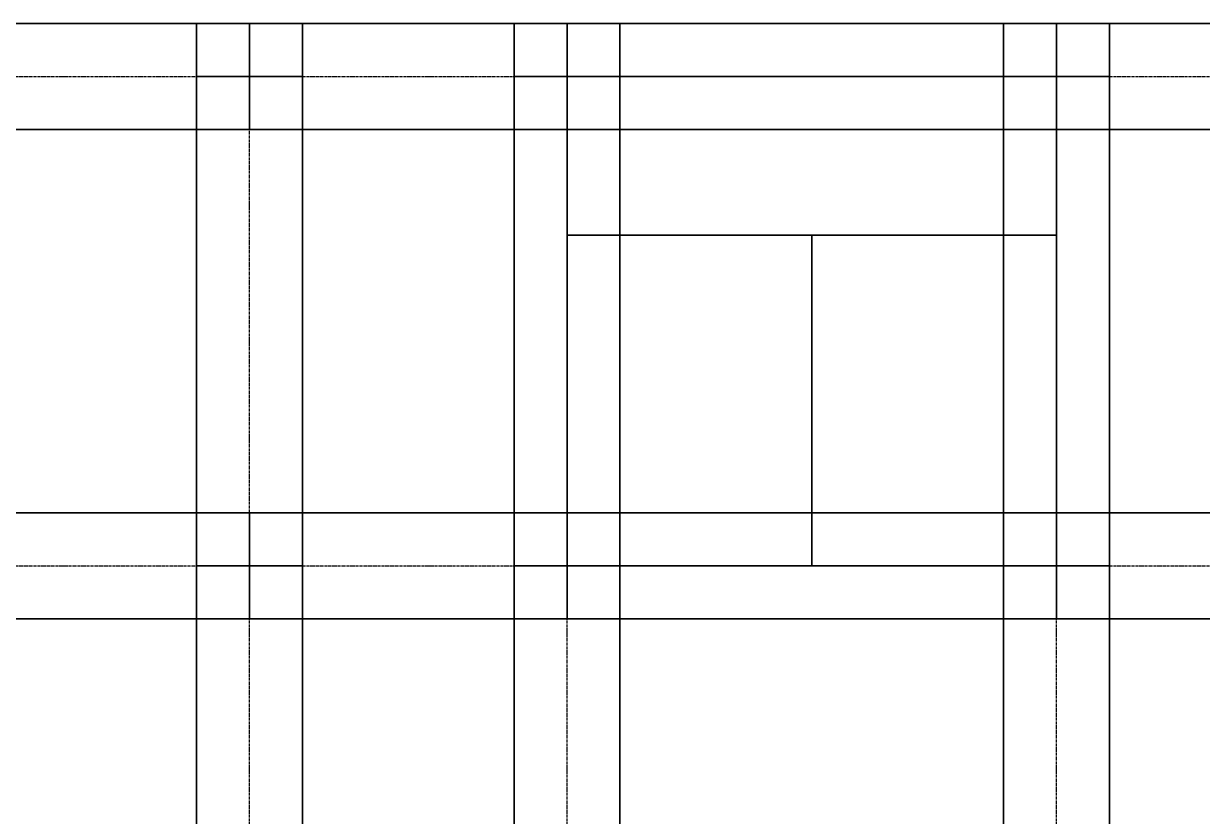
# Model space of a CAD drawing. Extents: x -12 to 2097, y 100 to 3117.
# Drawn here: x 863.8 to 1131.1, y 287.1 to 466.9 of the extents above; entities that cross this region are included whole.
import ezdxf

# ---------------------------------------------------------------- set-up
doc = ezdxf.new("R2010")
doc.units = 0
doc.header["$MEASUREMENT"] = 0
doc.linetypes.add('Center', pattern=[2, 1.25, -0.25, 0.25, -0.25])
for name, color, linetype in [('BEAM', 5, 'CONTINUOUS'), ('CENTERLINES', 7, 'CONTINUOUS'), ('COLS', 5, 'CONTINUOUS'), ('SLAB', 6, 'CONTINUOUS')]:
    doc.layers.add(name, color=color, linetype=linetype)

msp = doc.modelspace()

# ---------------------------------------------------------------- linework, layer by layer
at = {"layer": 'BEAM', "color": 5, "linetype": 'CONTINUOUS'}
for points in [[(744, 466.92, 600), (744, 466.92, 624), (915, 466.92, 624), (915, 466.92, 600)], [(744, 466.92, 624), (744, 442.92, 624), (915, 442.92, 624), (915, 466.92, 624)], [(744, 442.92, 600), (744, 466.92, 600), (915, 466.92, 600), (915, 442.92, 600)], [(744, 466.92, 468), (744, 466.92, 492), (915, 466.92, 492), (915, 466.92, 468)], [(744, 466.92, 492), (744, 442.92, 492), (915, 442.92, 492), (915, 466.92, 492)], [(744, 442.92, 468), (744, 466.92, 468), (915, 466.92, 468), (915, 442.92, 468)], [(744, 466.92, 336), (744, 466.92, 360), (915, 466.92, 360), (915, 466.92, 336)], [(744, 466.92, 360), (744, 442.92, 360), (915, 442.92, 360), (915, 466.92, 360)], [(744, 442.92, 336), (744, 466.92, 336), (915, 466.92, 336), (915, 442.92, 336)], [(744, 466.92, 204), (744, 466.92, 228), (915, 466.92, 228), (915, 466.92, 204)], [(744, 466.92, 228), (744, 442.92, 228), (915, 442.92, 228), (915, 466.92, 228)], [(744, 442.92, 204), (744, 466.92, 204), (915, 466.92, 204), (915, 442.92, 204)], [(744, 466.92, 60), (744, 466.92, 84), (915, 466.92, 84), (915, 466.92, 60)], [(744, 466.92, 84), (744, 442.92, 84), (915, 442.92, 84), (915, 466.92, 84)], [(744, 442.92, 60), (744, 466.92, 60), (915, 466.92, 60), (915, 442.92, 60)], [(915, 466.92, 600), (915, 466.92, 624), (987, 466.92, 624), (987, 466.92, 600)], [(915, 466.92, 624), (915, 442.92, 624), (987, 442.92, 624), (987, 466.92, 624)], [(915, 442.92, 600), (915, 466.92, 600), (987, 466.92, 600), (987, 442.92, 600)], [(915, 466.92, 468), (915, 466.92, 492), (987, 466.92, 492), (987, 466.92, 468)], [(915, 466.92, 492), (915, 442.92, 492), (987, 442.92, 492), (987, 466.92, 492)], [(915, 442.92, 468), (915, 466.92, 468), (987, 466.92, 468), (987, 442.92, 468)], [(915, 466.92, 336), (915, 466.92, 360), (987, 466.92, 360), (987, 466.92, 336)], [(915, 466.92, 360), (915, 442.92, 360), (987, 442.92, 360), (987, 466.92, 360)], [(915, 442.92, 336), (915, 466.92, 336), (987, 466.92, 336), (987, 442.92, 336)], [(915, 466.92, 204), (915, 466.92, 228), (987, 466.92, 228), (987, 466.92, 204)], [(915, 466.92, 228), (915, 442.92, 228), (987, 442.92, 228), (987, 466.92, 228)], [(915, 442.92, 204), (915, 466.92, 204), (987, 466.92, 204), (987, 442.92, 204)], [(915, 466.92, 60), (915, 466.92, 84), (987, 466.92, 84), (987, 466.92, 60)], [(915, 466.92, 84), (915, 442.92, 84), (987, 442.92, 84), (987, 466.92, 84)], [(915, 442.92, 60), (915, 466.92, 60), (987, 466.92, 60), (987, 442.92, 60)], [(987, 466.92, 600), (987, 466.92, 624), (1098, 466.92, 624), (1098, 466.92, 600)], [(987, 466.92, 624), (987, 442.92, 624), (1098, 442.92, 624), (1098, 466.92, 624)], [(987, 442.92, 600), (987, 466.92, 600), (1098, 466.92, 600), (1098, 442.92, 600)], [(987, 466.92, 468), (987, 466.92, 492), (1098, 466.92, 492), (1098, 466.92, 468)], [(987, 466.92, 492), (987, 442.92, 492), (1098, 442.92, 492), (1098, 466.92, 492)], [(987, 442.92, 468), (987, 466.92, 468), (1098, 466.92, 468), (1098, 442.92, 468)], [(987, 466.92, 336), (987, 466.92, 360), (1098, 466.92, 360), (1098, 466.92, 336)], [(987, 466.92, 360), (987, 442.92, 360), (1098, 442.92, 360), (1098, 466.92, 360)], [(987, 442.92, 336), (987, 466.92, 336), (1098, 466.92, 336), (1098, 442.92, 336)], [(987, 466.92, 204), (987, 466.92, 228), (1098, 466.92, 228), (1098, 466.92, 204)], [(987, 466.92, 228), (987, 442.92, 228), (1098, 442.92, 228), (1098, 466.92, 228)], [(987, 442.92, 204), (987, 466.92, 204), (1098, 466.92, 204), (1098, 442.92, 204)], [(987, 466.92, 534), (987, 466.92, 558), (1098, 466.92, 558), (1098, 466.92, 534)], [(987, 466.92, 558), (987, 442.92, 558), (1098, 442.92, 558), (1098, 466.92, 558)], [(987, 442.92, 534), (987, 466.92, 534), (1098, 466.92, 534), (1098, 442.92, 534)], [(987, 466.92, 402), (987, 466.92, 426), (1098, 466.92, 426), (1098, 466.92, 402)], [(987, 466.92, 426), (987, 442.92, 426), (1098, 442.92, 426), (1098, 466.92, 426)], [(987, 442.92, 402), (987, 466.92, 402), (1098, 466.92, 402), (1098, 442.92, 402)], [(987, 466.92, 270), (987, 466.92, 294), (1098, 466.92, 294), (1098, 466.92, 270)], [(987, 466.92, 294), (987, 442.92, 294), (1098, 442.92, 294), (1098, 466.92, 294)], [(987, 442.92, 270), (987, 466.92, 270), (1098, 466.92, 270), (1098, 442.92, 270)], [(987, 466.92, 132), (987, 466.92, 156), (1098, 466.92, 156), (1098, 466.92, 132)], [(987, 466.92, 156), (987, 442.92, 156), (1098, 442.92, 156), (1098, 466.92, 156)], [(987, 442.92, 132), (987, 466.92, 132), (1098, 466.92, 132), (1098, 442.92, 132)], [(987, 466.92, 60), (987, 466.92, 84), (1098, 466.92, 84), (1098, 466.92, 60)], [(987, 466.92, 84), (987, 442.92, 84), (1098, 442.92, 84), (1098, 466.92, 84)], [(987, 442.92, 60), (987, 466.92, 60), (1098, 466.92, 60), (1098, 442.92, 60)], [(1098, 466.92, 600), (1098, 466.92, 624), (1170, 466.92, 624), (1170, 466.92, 600)], [(1098, 466.92, 624), (1098, 442.92, 624), (1170, 442.92, 624), (1170, 466.92, 624)], [(1098, 442.92, 600), (1098, 466.92, 600), (1170, 466.92, 600), (1170, 442.92, 600)], [(1098, 466.92, 468), (1098, 466.92, 492), (1170, 466.92, 492), (1170, 466.92, 468)], [(1098, 466.92, 492), (1098, 442.92, 492), (1170, 442.92, 492), (1170, 466.92, 492)], [(1098, 442.92, 468), (1098, 466.92, 468), (1170, 466.92, 468), (1170, 442.92, 468)], [(1098, 466.92, 336), (1098, 466.92, 360), (1170, 466.92, 360), (1170, 466.92, 336)], [(1098, 466.92, 360), (1098, 442.92, 360), (1170, 442.92, 360), (1170, 466.92, 360)], [(1098, 442.92, 336), (1098, 466.92, 336), (1170, 466.92, 336), (1170, 442.92, 336)], [(1098, 466.92, 204), (1098, 466.92, 228), (1170, 466.92, 228), (1170, 466.92, 204)], [(1098, 466.92, 228), (1098, 442.92, 228), (1170, 442.92, 228), (1170, 466.92, 228)], [(1098, 442.92, 204), (1098, 466.92, 204), (1170, 466.92, 204), (1170, 442.92, 204)], [(1098, 466.92, 60), (1098, 466.92, 84), (1170, 466.92, 84), (1170, 466.92, 60)], [(1098, 466.92, 84), (1098, 442.92, 84), (1170, 442.92, 84), (1170, 466.92, 84)], [(1098, 442.92, 60), (1098, 466.92, 60), (1170, 466.92, 60), (1170, 442.92, 60)], [(903, 343.92, 600), (903, 343.92, 624), (903, 454.92, 624), (903, 454.92, 600)], [(903, 343.92, 624), (927, 343.92, 624), (927, 454.92, 624), (903, 454.92, 624)], [(927, 343.92, 600), (903, 343.92, 600), (903, 454.92, 600), (927, 454.92, 600)], [(903, 343.92, 468), (903, 343.92, 492), (903, 454.92, 492), (903, 454.92, 468)], [(903, 343.92, 492), (927, 343.92, 492), (927, 454.92, 492), (903, 454.92, 492)], [(927, 343.92, 468), (903, 343.92, 468), (903, 454.92, 468), (927, 454.92, 468)], [(903, 343.92, 336), (903, 343.92, 360), (903, 454.92, 360), (903, 454.92, 336)], [(903, 343.92, 360), (927, 343.92, 360), (927, 454.92, 360), (903, 454.92, 360)], [(927, 343.92, 336), (903, 343.92, 336), (903, 454.92, 336), (927, 454.92, 336)], [(903, 343.92, 204), (903, 343.92, 228), (903, 454.92, 228), (903, 454.92, 204)], [(903, 343.92, 228), (927, 343.92, 228), (927, 454.92, 228), (903, 454.92, 228)], [(927, 343.92, 204), (903, 343.92, 204), (903, 454.92, 204), (927, 454.92, 204)], [(903, 343.92, 60), (903, 343.92, 84), (903, 454.92, 84), (903, 454.92, 60)], [(903, 343.92, 84), (927, 343.92, 84), (927, 454.92, 84), (903, 454.92, 84)], [(927, 343.92, 60), (903, 343.92, 60), (903, 454.92, 60), (927, 454.92, 60)], [(927, 343.92, 624), (927, 343.92, 600), (927, 454.92, 600), (927, 454.92, 624)], [(927, 343.92, 492), (927, 343.92, 468), (927, 454.92, 468), (927, 454.92, 492)], [(927, 343.92, 360), (927, 343.92, 336), (927, 454.92, 336), (927, 454.92, 360)], [(927, 343.92, 228), (927, 343.92, 204), (927, 454.92, 204), (927, 454.92, 228)], [(927, 343.92, 84), (927, 343.92, 60), (927, 454.92, 60), (927, 454.92, 84)], [(975, 343.92, 600), (975, 343.92, 624), (975, 454.92, 624), (975, 454.92, 600)], [(975, 343.92, 624), (999, 343.92, 624), (999, 454.92, 624), (975, 454.92, 624)], [(999, 343.92, 600), (975, 343.92, 600), (975, 454.92, 600), (999, 454.92, 600)], [(975, 343.92, 468), (975, 343.92, 492), (975, 454.92, 492), (975, 454.92, 468)], [(975, 343.92, 492), (999, 343.92, 492), (999, 454.92, 492), (975, 454.92, 492)], [(999, 343.92, 468), (975, 343.92, 468), (975, 454.92, 468), (999, 454.92, 468)], [(975, 343.92, 336), (975, 343.92, 360), (975, 454.92, 360), (975, 454.92, 336)], [(975, 343.92, 360), (999, 343.92, 360), (999, 454.92, 360), (975, 454.92, 360)], [(999, 343.92, 336), (975, 343.92, 336), (975, 454.92, 336), (999, 454.92, 336)], [(975, 343.92, 204), (975, 343.92, 228), (975, 454.92, 228), (975, 454.92, 204)], [(975, 343.92, 228), (999, 343.92, 228), (999, 454.92, 228), (975, 454.92, 228)], [(999, 343.92, 204), (975, 343.92, 204), (975, 454.92, 204), (999, 454.92, 204)], [(975, 343.92, 60), (975, 343.92, 84), (975, 454.92, 84), (975, 454.92, 60)], [(975, 343.92, 84), (999, 343.92, 84), (999, 454.92, 84), (975, 454.92, 84)], [(999, 343.92, 60), (975, 343.92, 60), (975, 454.92, 60), (999, 454.92, 60)], [(999, 343.92, 624), (999, 343.92, 600), (999, 454.92, 600), (999, 454.92, 624)], [(999, 343.92, 492), (999, 343.92, 468), (999, 454.92, 468), (999, 454.92, 492)], [(999, 343.92, 360), (999, 343.92, 336), (999, 454.92, 336), (999, 454.92, 360)], [(999, 343.92, 228), (999, 343.92, 204), (999, 454.92, 204), (999, 454.92, 228)], [(999, 343.92, 84), (999, 343.92, 60), (999, 454.92, 60), (999, 454.92, 84)], [(1086, 343.92, 600), (1086, 343.92, 624), (1086, 454.92, 624), (1086, 454.92, 600)], [(1086, 343.92, 624), (1110, 343.92, 624), (1110, 454.92, 624), (1086, 454.92, 624)], [(1110, 343.92, 600), (1086, 343.92, 600), (1086, 454.92, 600), (1110, 454.92, 600)], [(1086, 343.92, 468), (1086, 343.92, 492), (1086, 454.92, 492), (1086, 454.92, 468)], [(1086, 343.92, 492), (1110, 343.92, 492), (1110, 454.92, 492), (1086, 454.92, 492)], [(1110, 343.92, 468), (1086, 343.92, 468), (1086, 454.92, 468), (1110, 454.92, 468)], [(1086, 343.92, 336), (1086, 343.92, 360), (1086, 454.92, 360), (1086, 454.92, 336)], [(1086, 343.92, 360), (1110, 343.92, 360), (1110, 454.92, 360), (1086, 454.92, 360)], [(1110, 343.92, 336), (1086, 343.92, 336), (1086, 454.92, 336), (1110, 454.92, 336)], [(1086, 343.92, 204), (1086, 343.92, 228), (1086, 454.92, 228), (1086, 454.92, 204)], [(1086, 343.92, 228), (1110, 343.92, 228), (1110, 454.92, 228), (1086, 454.92, 228)], [(1110, 343.92, 204), (1086, 343.92, 204), (1086, 454.92, 204), (1110, 454.92, 204)], [(1086, 343.92, 60), (1086, 343.92, 84), (1086, 454.92, 84), (1086, 454.92, 60)], [(1086, 343.92, 84), (1110, 343.92, 84), (1110, 454.92, 84), (1086, 454.92, 84)], [(1110, 343.92, 60), (1086, 343.92, 60), (1086, 454.92, 60), (1110, 454.92, 60)], [(1110, 343.92, 624), (1110, 343.92, 600), (1110, 454.92, 600), (1110, 454.92, 624)], [(1110, 343.92, 492), (1110, 343.92, 468), (1110, 454.92, 468), (1110, 454.92, 492)], [(1110, 343.92, 360), (1110, 343.92, 336), (1110, 454.92, 336), (1110, 454.92, 360)], [(1110, 343.92, 228), (1110, 343.92, 204), (1110, 454.92, 204), (1110, 454.92, 228)], [(1110, 343.92, 84), (1110, 343.92, 60), (1110, 454.92, 60), (1110, 454.92, 84)], [(744, 442.92, 624), (744, 442.92, 600), (915, 442.92, 600), (915, 442.92, 624)], [(744, 442.92, 492), (744, 442.92, 468), (915, 442.92, 468), (915, 442.92, 492)], [(744, 442.92, 360), (744, 442.92, 336), (915, 442.92, 336), (915, 442.92, 360)], [(744, 442.92, 228), (744, 442.92, 204), (915, 442.92, 204), (915, 442.92, 228)], [(744, 442.92, 84), (744, 442.92, 60), (915, 442.92, 60), (915, 442.92, 84)], [(915, 442.92, 624), (915, 442.92, 600), (987, 442.92, 600), (987, 442.92, 624)], [(915, 442.92, 492), (915, 442.92, 468), (987, 442.92, 468), (987, 442.92, 492)], [(915, 442.92, 360), (915, 442.92, 336), (987, 442.92, 336), (987, 442.92, 360)], [(915, 442.92, 228), (915, 442.92, 204), (987, 442.92, 204), (987, 442.92, 228)], [(915, 442.92, 84), (915, 442.92, 60), (987, 442.92, 60), (987, 442.92, 84)], [(987, 442.92, 624), (987, 442.92, 600), (1098, 442.92, 600), (1098, 442.92, 624)], [(987, 442.92, 492), (987, 442.92, 468), (1098, 442.92, 468), (1098, 442.92, 492)], [(987, 442.92, 360), (987, 442.92, 336), (1098, 442.92, 336), (1098, 442.92, 360)], [(987, 442.92, 228), (987, 442.92, 204), (1098, 442.92, 204), (1098, 442.92, 228)], [(987, 442.92, 558), (987, 442.92, 534), (1098, 442.92, 534), (1098, 442.92, 558)], [(987, 442.92, 426), (987, 442.92, 402), (1098, 442.92, 402), (1098, 442.92, 426)], [(987, 442.92, 294), (987, 442.92, 270), (1098, 442.92, 270), (1098, 442.92, 294)], [(987, 442.92, 156), (987, 442.92, 132), (1098, 442.92, 132), (1098, 442.92, 156)], [(987, 442.92, 84), (987, 442.92, 60), (1098, 442.92, 60), (1098, 442.92, 84)], [(1098, 442.92, 624), (1098, 442.92, 600), (1170, 442.92, 600), (1170, 442.92, 624)], [(1098, 442.92, 492), (1098, 442.92, 468), (1170, 442.92, 468), (1170, 442.92, 492)], [(1098, 442.92, 360), (1098, 442.92, 336), (1170, 442.92, 336), (1170, 442.92, 360)], [(1098, 442.92, 228), (1098, 442.92, 204), (1170, 442.92, 204), (1170, 442.92, 228)], [(1098, 442.92, 84), (1098, 442.92, 60), (1170, 442.92, 60), (1170, 442.92, 84)], [(744, 355.92, 600), (744, 355.92, 624), (915, 355.92, 624), (915, 355.92, 600)], [(744, 355.92, 624), (744, 331.92, 624), (915, 331.92, 624), (915, 355.92, 624)], [(744, 331.92, 600), (744, 355.92, 600), (915, 355.92, 600), (915, 331.92, 600)], [(744, 355.92, 468), (744, 355.92, 492), (915, 355.92, 492), (915, 355.92, 468)], [(744, 355.92, 492), (744, 331.92, 492), (915, 331.92, 492), (915, 355.92, 492)], [(744, 331.92, 468), (744, 355.92, 468), (915, 355.92, 468), (915, 331.92, 468)], [(744, 355.92, 336), (744, 355.92, 360), (915, 355.92, 360), (915, 355.92, 336)], [(744, 355.92, 360), (744, 331.92, 360), (915, 331.92, 360), (915, 355.92, 360)], [(744, 331.92, 336), (744, 355.92, 336), (915, 355.92, 336), (915, 331.92, 336)], [(744, 355.92, 204), (744, 355.92, 228), (915, 355.92, 228), (915, 355.92, 204)], [(744, 355.92, 228), (744, 331.92, 228), (915, 331.92, 228), (915, 355.92, 228)], [(744, 331.92, 204), (744, 355.92, 204), (915, 355.92, 204), (915, 331.92, 204)], [(744, 355.92, 60), (744, 355.92, 84), (915, 355.92, 84), (915, 355.92, 60)], [(744, 355.92, 84), (744, 331.92, 84), (915, 331.92, 84), (915, 355.92, 84)], [(744, 331.92, 60), (744, 355.92, 60), (915, 355.92, 60), (915, 331.92, 60)], [(915, 355.92, 600), (915, 355.92, 624), (987, 355.92, 624), (987, 355.92, 600)], [(915, 355.92, 624), (915, 331.92, 624), (987, 331.92, 624), (987, 355.92, 624)], [(915, 331.92, 600), (915, 355.92, 600), (987, 355.92, 600), (987, 331.92, 600)], [(915, 355.92, 468), (915, 355.92, 492), (987, 355.92, 492), (987, 355.92, 468)], [(915, 355.92, 492), (915, 331.92, 492), (987, 331.92, 492), (987, 355.92, 492)], [(915, 331.92, 468), (915, 355.92, 468), (987, 355.92, 468), (987, 331.92, 468)], [(915, 355.92, 336), (915, 355.92, 360), (987, 355.92, 360), (987, 355.92, 336)], [(915, 355.92, 360), (915, 331.92, 360), (987, 331.92, 360), (987, 355.92, 360)], [(915, 331.92, 336), (915, 355.92, 336), (987, 355.92, 336), (987, 331.92, 336)], [(915, 355.92, 204), (915, 355.92, 228), (987, 355.92, 228), (987, 355.92, 204)], [(915, 355.92, 228), (915, 331.92, 228), (987, 331.92, 228), (987, 355.92, 228)], [(915, 331.92, 204), (915, 355.92, 204), (987, 355.92, 204), (987, 331.92, 204)], [(915, 355.92, 60), (915, 355.92, 84), (987, 355.92, 84), (987, 355.92, 60)], [(915, 355.92, 84), (915, 331.92, 84), (987, 331.92, 84), (987, 355.92, 84)], [(915, 331.92, 60), (915, 355.92, 60), (987, 355.92, 60), (987, 331.92, 60)], [(987, 355.92, 600), (987, 355.92, 624), (1098, 355.92, 624), (1098, 355.92, 600)], [(987, 355.92, 624), (987, 331.92, 624), (1098, 331.92, 624), (1098, 355.92, 624)], [(987, 331.92, 600), (987, 355.92, 600), (1098, 355.92, 600), (1098, 331.92, 600)], [(987, 355.92, 468), (987, 355.92, 492), (1098, 355.92, 492), (1098, 355.92, 468)], [(987, 355.92, 492), (987, 331.92, 492), (1098, 331.92, 492), (1098, 355.92, 492)], [(987, 331.92, 468), (987, 355.92, 468), (1098, 355.92, 468), (1098, 331.92, 468)], [(987, 355.92, 336), (987, 355.92, 360), (1098, 355.92, 360), (1098, 355.92, 336)], [(987, 355.92, 360), (987, 331.92, 360), (1098, 331.92, 360), (1098, 355.92, 360)], [(987, 331.92, 336), (987, 355.92, 336), (1098, 355.92, 336), (1098, 331.92, 336)], [(987, 355.92, 204), (987, 355.92, 228), (1098, 355.92, 228), (1098, 355.92, 204)], [(987, 355.92, 228), (987, 331.92, 228), (1098, 331.92, 228), (1098, 355.92, 228)], [(987, 331.92, 204), (987, 355.92, 204), (1098, 355.92, 204), (1098, 331.92, 204)], [(987, 355.92, 60), (987, 355.92, 84), (1098, 355.92, 84), (1098, 355.92, 60)], [(987, 355.92, 84), (987, 331.92, 84), (1098, 331.92, 84), (1098, 355.92, 84)], [(987, 331.92, 60), (987, 355.92, 60), (1098, 355.92, 60), (1098, 331.92, 60)], [(1098, 355.92, 600), (1098, 355.92, 624), (1170, 355.92, 624), (1170, 355.92, 600)], [(1098, 355.92, 624), (1098, 331.92, 624), (1170, 331.92, 624), (1170, 355.92, 624)], [(1098, 331.92, 600), (1098, 355.92, 600), (1170, 355.92, 600), (1170, 331.92, 600)], [(1098, 355.92, 468), (1098, 355.92, 492), (1170, 355.92, 492), (1170, 355.92, 468)], [(1098, 355.92, 492), (1098, 331.92, 492), (1170, 331.92, 492), (1170, 355.92, 492)], [(1098, 331.92, 468), (1098, 355.92, 468), (1170, 355.92, 468), (1170, 331.92, 468)], [(1098, 355.92, 336), (1098, 355.92, 360), (1170, 355.92, 360), (1170, 355.92, 336)], [(1098, 355.92, 360), (1098, 331.92, 360), (1170, 331.92, 360), (1170, 355.92, 360)], [(1098, 331.92, 336), (1098, 355.92, 336), (1170, 355.92, 336), (1170, 331.92, 336)], [(1098, 355.92, 204), (1098, 355.92, 228), (1170, 355.92, 228), (1170, 355.92, 204)], [(1098, 355.92, 228), (1098, 331.92, 228), (1170, 331.92, 228), (1170, 355.92, 228)], [(1098, 331.92, 204), (1098, 355.92, 204), (1170, 355.92, 204), (1170, 331.92, 204)], [(1098, 355.92, 60), (1098, 355.92, 84), (1170, 355.92, 84), (1170, 355.92, 60)], [(1098, 355.92, 84), (1098, 331.92, 84), (1170, 331.92, 84), (1170, 355.92, 84)], [(1098, 331.92, 60), (1098, 355.92, 60), (1170, 355.92, 60), (1170, 331.92, 60)], [(903, 223.92, 600), (903, 223.92, 624), (903, 343.92, 624), (903, 343.92, 600)], [(903, 223.92, 624), (927, 223.92, 624), (927, 343.92, 624), (903, 343.92, 624)], [(927, 223.92, 600), (903, 223.92, 600), (903, 343.92, 600), (927, 343.92, 600)], [(903, 223.92, 468), (903, 223.92, 492), (903, 343.92, 492), (903, 343.92, 468)], [(903, 223.92, 492), (927, 223.92, 492), (927, 343.92, 492), (903, 343.92, 492)], [(927, 223.92, 468), (903, 223.92, 468), (903, 343.92, 468), (927, 343.92, 468)], [(903, 223.92, 336), (903, 223.92, 360), (903, 343.92, 360), (903, 343.92, 336)], [(903, 223.92, 360), (927, 223.92, 360), (927, 343.92, 360), (903, 343.92, 360)], [(927, 223.92, 336), (903, 223.92, 336), (903, 343.92, 336), (927, 343.92, 336)], [(903, 223.92, 204), (903, 223.92, 228), (903, 343.92, 228), (903, 343.92, 204)], [(903, 223.92, 228), (927, 223.92, 228), (927, 343.92, 228), (903, 343.92, 228)], [(927, 223.92, 204), (903, 223.92, 204), (903, 343.92, 204), (927, 343.92, 204)], [(903, 223.92, 60), (903, 223.92, 84), (903, 343.92, 84), (903, 343.92, 60)], [(903, 223.92, 84), (927, 223.92, 84), (927, 343.92, 84), (903, 343.92, 84)], [(927, 223.92, 60), (903, 223.92, 60), (903, 343.92, 60), (927, 343.92, 60)], [(927, 223.92, 624), (927, 223.92, 600), (927, 343.92, 600), (927, 343.92, 624)], [(927, 223.92, 492), (927, 223.92, 468), (927, 343.92, 468), (927, 343.92, 492)], [(927, 223.92, 360), (927, 223.92, 336), (927, 343.92, 336), (927, 343.92, 360)], [(927, 223.92, 228), (927, 223.92, 204), (927, 343.92, 204), (927, 343.92, 228)], [(927, 223.92, 84), (927, 223.92, 60), (927, 343.92, 60), (927, 343.92, 84)], [(975, 223.92, 600), (975, 223.92, 624), (975, 343.92, 624), (975, 343.92, 600)], [(975, 223.92, 624), (999, 223.92, 624), (999, 343.92, 624), (975, 343.92, 624)], [(999, 223.92, 600), (975, 223.92, 600), (975, 343.92, 600), (999, 343.92, 600)], [(975, 223.92, 468), (975, 223.92, 492), (975, 343.92, 492), (975, 343.92, 468)], [(975, 223.92, 492), (999, 223.92, 492), (999, 343.92, 492), (975, 343.92, 492)], [(999, 223.92, 468), (975, 223.92, 468), (975, 343.92, 468), (999, 343.92, 468)], [(975, 223.92, 336), (975, 223.92, 360), (975, 343.92, 360), (975, 343.92, 336)], [(975, 223.92, 360), (999, 223.92, 360), (999, 343.92, 360), (975, 343.92, 360)], [(999, 223.92, 336), (975, 223.92, 336), (975, 343.92, 336), (999, 343.92, 336)], [(975, 223.92, 204), (975, 223.92, 228), (975, 343.92, 228), (975, 343.92, 204)], [(975, 223.92, 228), (999, 223.92, 228), (999, 343.92, 228), (975, 343.92, 228)], [(999, 223.92, 204), (975, 223.92, 204), (975, 343.92, 204), (999, 343.92, 204)], [(975, 223.92, 60), (975, 223.92, 84), (975, 343.92, 84), (975, 343.92, 60)], [(975, 223.92, 84), (999, 223.92, 84), (999, 343.92, 84), (975, 343.92, 84)], [(999, 223.92, 60), (975, 223.92, 60), (975, 343.92, 60), (999, 343.92, 60)], [(999, 223.92, 624), (999, 223.92, 600), (999, 343.92, 600), (999, 343.92, 624)], [(999, 223.92, 492), (999, 223.92, 468), (999, 343.92, 468), (999, 343.92, 492)], [(999, 223.92, 360), (999, 223.92, 336), (999, 343.92, 336), (999, 343.92, 360)], [(999, 223.92, 228), (999, 223.92, 204), (999, 343.92, 204), (999, 343.92, 228)], [(999, 223.92, 84), (999, 223.92, 60), (999, 343.92, 60), (999, 343.92, 84)], [(1086, 223.92, 600), (1086, 223.92, 624), (1086, 343.92, 624), (1086, 343.92, 600)], [(1086, 223.92, 624), (1110, 223.92, 624), (1110, 343.92, 624), (1086, 343.92, 624)], [(1110, 223.92, 600), (1086, 223.92, 600), (1086, 343.92, 600), (1110, 343.92, 600)], [(1086, 223.92, 468), (1086, 223.92, 492), (1086, 343.92, 492), (1086, 343.92, 468)], [(1086, 223.92, 492), (1110, 223.92, 492), (1110, 343.92, 492), (1086, 343.92, 492)], [(1110, 223.92, 468), (1086, 223.92, 468), (1086, 343.92, 468), (1110, 343.92, 468)], [(1086, 223.92, 336), (1086, 223.92, 360), (1086, 343.92, 360), (1086, 343.92, 336)], [(1086, 223.92, 360), (1110, 223.92, 360), (1110, 343.92, 360), (1086, 343.92, 360)], [(1110, 223.92, 336), (1086, 223.92, 336), (1086, 343.92, 336), (1110, 343.92, 336)], [(1086, 223.92, 204), (1086, 223.92, 228), (1086, 343.92, 228), (1086, 343.92, 204)], [(1086, 223.92, 228), (1110, 223.92, 228), (1110, 343.92, 228), (1086, 343.92, 228)], [(1110, 223.92, 204), (1086, 223.92, 204), (1086, 343.92, 204), (1110, 343.92, 204)], [(1086, 223.92, 60), (1086, 223.92, 84), (1086, 343.92, 84), (1086, 343.92, 60)], [(1086, 223.92, 84), (1110, 223.92, 84), (1110, 343.92, 84), (1086, 343.92, 84)], [(1110, 223.92, 60), (1086, 223.92, 60), (1086, 343.92, 60), (1110, 343.92, 60)], [(1110, 223.92, 624), (1110, 223.92, 600), (1110, 343.92, 600), (1110, 343.92, 624)], [(1110, 223.92, 492), (1110, 223.92, 468), (1110, 343.92, 468), (1110, 343.92, 492)], [(1110, 223.92, 360), (1110, 223.92, 336), (1110, 343.92, 336), (1110, 343.92, 360)], [(1110, 223.92, 228), (1110, 223.92, 204), (1110, 343.92, 204), (1110, 343.92, 228)], [(1110, 223.92, 84), (1110, 223.92, 60), (1110, 343.92, 60), (1110, 343.92, 84)], [(744, 331.92, 624), (744, 331.92, 600), (915, 331.92, 600), (915, 331.92, 624)], [(744, 331.92, 492), (744, 331.92, 468), (915, 331.92, 468), (915, 331.92, 492)], [(744, 331.92, 360), (744, 331.92, 336), (915, 331.92, 336), (915, 331.92, 360)], [(744, 331.92, 228), (744, 331.92, 204), (915, 331.92, 204), (915, 331.92, 228)], [(744, 331.92, 84), (744, 331.92, 60), (915, 331.92, 60), (915, 331.92, 84)], [(915, 331.92, 624), (915, 331.92, 600), (987, 331.92, 600), (987, 331.92, 624)], [(915, 331.92, 492), (915, 331.92, 468), (987, 331.92, 468), (987, 331.92, 492)], [(915, 331.92, 360), (915, 331.92, 336), (987, 331.92, 336), (987, 331.92, 360)], [(915, 331.92, 228), (915, 331.92, 204), (987, 331.92, 204), (987, 331.92, 228)], [(915, 331.92, 84), (915, 331.92, 60), (987, 331.92, 60), (987, 331.92, 84)], [(987, 331.92, 624), (987, 331.92, 600), (1098, 331.92, 600), (1098, 331.92, 624)], [(987, 331.92, 492), (987, 331.92, 468), (1098, 331.92, 468), (1098, 331.92, 492)], [(987, 331.92, 360), (987, 331.92, 336), (1098, 331.92, 336), (1098, 331.92, 360)], [(987, 331.92, 228), (987, 331.92, 204), (1098, 331.92, 204), (1098, 331.92, 228)], [(987, 331.92, 84), (987, 331.92, 60), (1098, 331.92, 60), (1098, 331.92, 84)], [(1098, 331.92, 624), (1098, 331.92, 600), (1170, 331.92, 600), (1170, 331.92, 624)], [(1098, 331.92, 492), (1098, 331.92, 468), (1170, 331.92, 468), (1170, 331.92, 492)], [(1098, 331.92, 360), (1098, 331.92, 336), (1170, 331.92, 336), (1170, 331.92, 360)], [(1098, 331.92, 228), (1098, 331.92, 204), (1170, 331.92, 204), (1170, 331.92, 228)], [(1098, 331.92, 84), (1098, 331.92, 60), (1170, 331.92, 60), (1170, 331.92, 84)]]:
    msp.add_3dface(points, dxfattribs=at)
at = {"layer": 'CENTERLINES', "color": 0, "linetype": 'CENTER', "ltscale": 0.5}
for p, q in [((744, 454.92, 624), (915, 454.92, 624)), ((744, 454.92, 492), (915, 454.92, 492)), ((744, 454.92, 360), (915, 454.92, 360)), ((744, 454.92, 228), (915, 454.92, 228)), ((744, 454.92, 84), (915, 454.92, 84)), ((915, 343.92, 624), (915, 454.92, 624)), ((915, 343.92, 492), (915, 454.92, 492)), ((915, 343.92, 360), (915, 454.92, 360)), ((915, 343.92, 228), (915, 454.92, 228)), ((915, 343.92, 84), (915, 454.92, 84)), ((915, 454.92, 624), (987, 454.92, 624)), ((915, 454.92, 492), (987, 454.92, 492)), ((915, 454.92, 360), (987, 454.92, 360)), ((915, 454.92, 228), (987, 454.92, 228)), ((915, 454.92, 84), (987, 454.92, 84)), ((915, 454.92, 492), (915, 454.92, 624)), ((915, 454.92, 360), (915, 454.92, 492)), ((915, 454.92, 228), (915, 454.92, 360)), ((915, 454.92, 84), (915, 454.92, 228)), ((915, 454.92, 24), (915, 454.92, 84)), ((915, 454.92), (915, 454.92, 24)), ((987, 343.92, 624), (987, 454.92, 624)), ((987, 343.92, 492), (987, 454.92, 492)), ((987, 343.92, 360), (987, 454.92, 360)), ((987, 343.92, 228), (987, 454.92, 228)), ((987, 454.92, 624), (1098, 454.92, 624)), ((987, 454.92, 492), (1098, 454.92, 492)), ((987, 454.92, 360), (1098, 454.92, 360)), ((987, 454.92, 228), (1098, 454.92, 228)), ((987, 454.92, 558), (1098, 454.92, 558)), ((987, 454.92, 426), (1098, 454.92, 426)), ((987, 454.92, 294), (1098, 454.92, 294)), ((987, 454.92, 156), (1098, 454.92, 156)), ((987, 454.92, 84), (1098, 454.92, 84)), ((987, 343.92, 84), (987, 454.92, 84)), ((987, 454.92, 492), (987, 454.92, 624)), ((987, 454.92, 360), (987, 454.92, 492)), ((987, 454.92, 228), (987, 454.92, 360)), ((987, 454.92, 84), (987, 454.92, 228)), ((987, 454.92, 24), (987, 454.92, 84)), ((987, 454.92), (987, 454.92, 24)), ((1098, 343.92, 624), (1098, 454.92, 624)), ((1098, 343.92, 492), (1098, 454.92, 492)), ((1098, 343.92, 360), (1098, 454.92, 360)), ((1098, 343.92, 228), (1098, 454.92, 228)), ((1098, 454.92, 624), (1170, 454.92, 624)), ((1098, 454.92, 492), (1170, 454.92, 492)), ((1098, 454.92, 360), (1170, 454.92, 360)), ((1098, 454.92, 228), (1170, 454.92, 228)), ((1098, 454.92, 84), (1170, 454.92, 84)), ((1098, 343.92, 84), (1098, 454.92, 84)), ((1098, 454.92, 492), (1098, 454.92, 624)), ((1098, 454.92, 360), (1098, 454.92, 492)), ((1098, 454.92, 228), (1098, 454.92, 360)), ((1098, 454.92, 84), (1098, 454.92, 228)), ((1098, 454.92, 24), (1098, 454.92, 84)), ((1098, 454.92), (1098, 454.92, 24)), ((744, 343.92, 624), (915, 343.92, 624)), ((744, 343.92, 492), (915, 343.92, 492)), ((744, 343.92, 360), (915, 343.92, 360)), ((744, 343.92, 228), (915, 343.92, 228)), ((744, 343.92, 84), (915, 343.92, 84)), ((915, 223.92, 624), (915, 343.92, 624)), ((915, 223.92, 492), (915, 343.92, 492)), ((915, 223.92, 360), (915, 343.92, 360)), ((915, 223.92, 228), (915, 343.92, 228)), ((915, 223.92, 84), (915, 343.92, 84)), ((915, 343.92, 624), (987, 343.92, 624)), ((915, 343.92, 492), (987, 343.92, 492)), ((915, 343.92, 360), (987, 343.92, 360)), ((915, 343.92, 228), (987, 343.92, 228)), ((915, 343.92, 84), (987, 343.92, 84)), ((915, 343.92, 492), (915, 343.92, 624)), ((915, 343.92, 360), (915, 343.92, 492)), ((915, 343.92, 228), (915, 343.92, 360)), ((915, 343.92, 84), (915, 343.92, 228)), ((915, 343.92, 24), (915, 343.92, 84)), ((915, 343.92), (915, 343.92, 24)), ((987, 223.92, 624), (987, 343.92, 624)), ((987, 223.92, 492), (987, 343.92, 492)), ((987, 223.92, 360), (987, 343.92, 360)), ((987, 223.92, 228), (987, 343.92, 228)), ((987, 223.92, 84), (987, 343.92, 84)), ((987, 343.92, 624), (1098, 343.92, 624)), ((987, 343.92, 492), (1098, 343.92, 492)), ((987, 343.92, 360), (1098, 343.92, 360)), ((987, 343.92, 228), (1098, 343.92, 228)), ((987, 343.92, 84), (1098, 343.92, 84)), ((987, 343.92, 492), (987, 343.92, 624)), ((987, 343.92, 360), (987, 343.92, 492)), ((987, 343.92, 228), (987, 343.92, 360)), ((987, 343.92, 84), (987, 343.92, 228)), ((987, 343.92, 24), (987, 343.92, 84)), ((987, 343.92), (987, 343.92, 24)), ((1098, 223.92, 624), (1098, 343.92, 624)), ((1098, 223.92, 492), (1098, 343.92, 492)), ((1098, 223.92, 360), (1098, 343.92, 360)), ((1098, 223.92, 228), (1098, 343.92, 228)), ((1098, 223.92, 84), (1098, 343.92, 84)), ((1098, 343.92, 624), (1170, 343.92, 624)), ((1098, 343.92, 492), (1170, 343.92, 492)), ((1098, 343.92, 360), (1170, 343.92, 360)), ((1098, 343.92, 228), (1170, 343.92, 228)), ((1098, 343.92, 84), (1170, 343.92, 84)), ((1098, 343.92, 492), (1098, 343.92, 624)), ((1098, 343.92, 360), (1098, 343.92, 492)), ((1098, 343.92, 228), (1098, 343.92, 360)), ((1098, 343.92, 84), (1098, 343.92, 228)), ((1098, 343.92, 24), (1098, 343.92, 84)), ((1098, 343.92), (1098, 343.92, 24))]:
    msp.add_line(p, q, dxfattribs=at)
at = {"layer": 'CENTERLINES', "color": 0, "linetype": 'CENTER'}
for elevation in [156, 294, 426, 558]:
    msp.add_lwpolyline([(987, 454.92), (987, 418.92), (1098, 418.92), (1098, 454.92)], close=True, dxfattribs=dict(at, elevation=elevation))
at = {"layer": 'COLS', "color": 5, "linetype": 'CONTINUOUS'}
for points in [[(927, 466.92, 492), (903, 466.92, 492), (903, 466.92, 624), (927, 466.92, 624)], [(903, 466.92, 492), (903, 442.92, 492), (903, 442.92, 624), (903, 466.92, 624)], [(927, 466.92, 360), (903, 466.92, 360), (903, 466.92, 492), (927, 466.92, 492)], [(903, 466.92, 360), (903, 442.92, 360), (903, 442.92, 492), (903, 466.92, 492)], [(927, 466.92, 228), (903, 466.92, 228), (903, 466.92, 360), (927, 466.92, 360)], [(903, 466.92, 228), (903, 442.92, 228), (903, 442.92, 360), (903, 466.92, 360)], [(927, 466.92, 84), (903, 466.92, 84), (903, 466.92, 228), (927, 466.92, 228)], [(903, 466.92, 84), (903, 442.92, 84), (903, 442.92, 228), (903, 466.92, 228)], [(927, 466.92, 24), (903, 466.92, 24), (903, 466.92, 84), (927, 466.92, 84)], [(903, 466.92, 24), (903, 442.92, 24), (903, 442.92, 84), (903, 466.92, 84)], [(927, 466.92), (903, 466.92), (903, 466.92, 24), (927, 466.92, 24)], [(903, 466.92), (903, 442.92), (903, 442.92, 24), (903, 466.92, 24)], [(927, 442.92, 492), (927, 466.92, 492), (927, 466.92, 624), (927, 442.92, 624)], [(927, 442.92, 360), (927, 466.92, 360), (927, 466.92, 492), (927, 442.92, 492)], [(927, 442.92, 228), (927, 466.92, 228), (927, 466.92, 360), (927, 442.92, 360)], [(927, 442.92, 84), (927, 466.92, 84), (927, 466.92, 228), (927, 442.92, 228)], [(927, 442.92, 24), (927, 466.92, 24), (927, 466.92, 84), (927, 442.92, 84)], [(927, 442.92), (927, 466.92), (927, 466.92, 24), (927, 442.92, 24)], [(999, 466.92, 492), (975, 466.92, 492), (975, 466.92, 624), (999, 466.92, 624)], [(975, 466.92, 492), (975, 442.92, 492), (975, 442.92, 624), (975, 466.92, 624)], [(999, 466.92, 360), (975, 466.92, 360), (975, 466.92, 492), (999, 466.92, 492)], [(975, 466.92, 360), (975, 442.92, 360), (975, 442.92, 492), (975, 466.92, 492)], [(999, 466.92, 228), (975, 466.92, 228), (975, 466.92, 360), (999, 466.92, 360)], [(975, 466.92, 228), (975, 442.92, 228), (975, 442.92, 360), (975, 466.92, 360)], [(999, 466.92, 84), (975, 466.92, 84), (975, 466.92, 228), (999, 466.92, 228)], [(975, 466.92, 84), (975, 442.92, 84), (975, 442.92, 228), (975, 466.92, 228)], [(999, 466.92, 24), (975, 466.92, 24), (975, 466.92, 84), (999, 466.92, 84)], [(975, 466.92, 24), (975, 442.92, 24), (975, 442.92, 84), (975, 466.92, 84)], [(999, 466.92), (975, 466.92), (975, 466.92, 24), (999, 466.92, 24)], [(975, 466.92), (975, 442.92), (975, 442.92, 24), (975, 466.92, 24)], [(999, 442.92, 492), (999, 466.92, 492), (999, 466.92, 624), (999, 442.92, 624)], [(999, 442.92, 360), (999, 466.92, 360), (999, 466.92, 492), (999, 442.92, 492)], [(999, 442.92, 228), (999, 466.92, 228), (999, 466.92, 360), (999, 442.92, 360)], [(999, 442.92, 84), (999, 466.92, 84), (999, 466.92, 228), (999, 442.92, 228)], [(999, 442.92, 24), (999, 466.92, 24), (999, 466.92, 84), (999, 442.92, 84)], [(999, 442.92), (999, 466.92), (999, 466.92, 24), (999, 442.92, 24)], [(1110, 466.92, 492), (1086, 466.92, 492), (1086, 466.92, 624), (1110, 466.92, 624)], [(1086, 466.92, 492), (1086, 442.92, 492), (1086, 442.92, 624), (1086, 466.92, 624)], [(1110, 466.92, 360), (1086, 466.92, 360), (1086, 466.92, 492), (1110, 466.92, 492)], [(1086, 466.92, 360), (1086, 442.92, 360), (1086, 442.92, 492), (1086, 466.92, 492)], [(1110, 466.92, 228), (1086, 466.92, 228), (1086, 466.92, 360), (1110, 466.92, 360)], [(1086, 466.92, 228), (1086, 442.92, 228), (1086, 442.92, 360), (1086, 466.92, 360)], [(1110, 466.92, 84), (1086, 466.92, 84), (1086, 466.92, 228), (1110, 466.92, 228)], [(1086, 466.92, 84), (1086, 442.92, 84), (1086, 442.92, 228), (1086, 466.92, 228)], [(1110, 466.92, 24), (1086, 466.92, 24), (1086, 466.92, 84), (1110, 466.92, 84)], [(1086, 466.92, 24), (1086, 442.92, 24), (1086, 442.92, 84), (1086, 466.92, 84)], [(1110, 466.92), (1086, 466.92), (1086, 466.92, 24), (1110, 466.92, 24)], [(1086, 466.92), (1086, 442.92), (1086, 442.92, 24), (1086, 466.92, 24)], [(1110, 442.92, 492), (1110, 466.92, 492), (1110, 466.92, 624), (1110, 442.92, 624)], [(1110, 442.92, 360), (1110, 466.92, 360), (1110, 466.92, 492), (1110, 442.92, 492)], [(1110, 442.92, 228), (1110, 466.92, 228), (1110, 466.92, 360), (1110, 442.92, 360)], [(1110, 442.92, 84), (1110, 466.92, 84), (1110, 466.92, 228), (1110, 442.92, 228)], [(1110, 442.92, 24), (1110, 466.92, 24), (1110, 466.92, 84), (1110, 442.92, 84)], [(1110, 442.92), (1110, 466.92), (1110, 466.92, 24), (1110, 442.92, 24)], [(903, 442.92, 492), (927, 442.92, 492), (927, 442.92, 624), (903, 442.92, 624)], [(903, 442.92, 360), (927, 442.92, 360), (927, 442.92, 492), (903, 442.92, 492)], [(903, 442.92, 228), (927, 442.92, 228), (927, 442.92, 360), (903, 442.92, 360)], [(903, 442.92, 84), (927, 442.92, 84), (927, 442.92, 228), (903, 442.92, 228)], [(903, 442.92, 24), (927, 442.92, 24), (927, 442.92, 84), (903, 442.92, 84)], [(903, 442.92), (927, 442.92), (927, 442.92, 24), (903, 442.92, 24)], [(975, 442.92, 492), (999, 442.92, 492), (999, 442.92, 624), (975, 442.92, 624)], [(975, 442.92, 360), (999, 442.92, 360), (999, 442.92, 492), (975, 442.92, 492)], [(975, 442.92, 228), (999, 442.92, 228), (999, 442.92, 360), (975, 442.92, 360)], [(975, 442.92, 84), (999, 442.92, 84), (999, 442.92, 228), (975, 442.92, 228)], [(975, 442.92, 24), (999, 442.92, 24), (999, 442.92, 84), (975, 442.92, 84)], [(975, 442.92), (999, 442.92), (999, 442.92, 24), (975, 442.92, 24)], [(1086, 442.92, 492), (1110, 442.92, 492), (1110, 442.92, 624), (1086, 442.92, 624)], [(1086, 442.92, 360), (1110, 442.92, 360), (1110, 442.92, 492), (1086, 442.92, 492)], [(1086, 442.92, 228), (1110, 442.92, 228), (1110, 442.92, 360), (1086, 442.92, 360)], [(1086, 442.92, 84), (1110, 442.92, 84), (1110, 442.92, 228), (1086, 442.92, 228)], [(1086, 442.92, 24), (1110, 442.92, 24), (1110, 442.92, 84), (1086, 442.92, 84)], [(1086, 442.92), (1110, 442.92), (1110, 442.92, 24), (1086, 442.92, 24)], [(927, 355.92, 492), (903, 355.92, 492), (903, 355.92, 624), (927, 355.92, 624)], [(903, 355.92, 492), (903, 331.92, 492), (903, 331.92, 624), (903, 355.92, 624)], [(927, 355.92, 360), (903, 355.92, 360), (903, 355.92, 492), (927, 355.92, 492)], [(903, 355.92, 360), (903, 331.92, 360), (903, 331.92, 492), (903, 355.92, 492)], [(927, 355.92, 228), (903, 355.92, 228), (903, 355.92, 360), (927, 355.92, 360)], [(903, 355.92, 228), (903, 331.92, 228), (903, 331.92, 360), (903, 355.92, 360)], [(927, 355.92, 84), (903, 355.92, 84), (903, 355.92, 228), (927, 355.92, 228)], [(903, 355.92, 84), (903, 331.92, 84), (903, 331.92, 228), (903, 355.92, 228)], [(927, 355.92, 24), (903, 355.92, 24), (903, 355.92, 84), (927, 355.92, 84)], [(903, 355.92, 24), (903, 331.92, 24), (903, 331.92, 84), (903, 355.92, 84)], [(927, 355.92), (903, 355.92), (903, 355.92, 24), (927, 355.92, 24)], [(903, 355.92), (903, 331.92), (903, 331.92, 24), (903, 355.92, 24)], [(927, 331.92, 492), (927, 355.92, 492), (927, 355.92, 624), (927, 331.92, 624)], [(927, 331.92, 360), (927, 355.92, 360), (927, 355.92, 492), (927, 331.92, 492)], [(927, 331.92, 228), (927, 355.92, 228), (927, 355.92, 360), (927, 331.92, 360)], [(927, 331.92, 84), (927, 355.92, 84), (927, 355.92, 228), (927, 331.92, 228)], [(927, 331.92, 24), (927, 355.92, 24), (927, 355.92, 84), (927, 331.92, 84)], [(927, 331.92), (927, 355.92), (927, 355.92, 24), (927, 331.92, 24)], [(999, 355.92, 492), (975, 355.92, 492), (975, 355.92, 624), (999, 355.92, 624)], [(975, 355.92, 492), (975, 331.92, 492), (975, 331.92, 624), (975, 355.92, 624)], [(999, 355.92, 360), (975, 355.92, 360), (975, 355.92, 492), (999, 355.92, 492)], [(975, 355.92, 360), (975, 331.92, 360), (975, 331.92, 492), (975, 355.92, 492)], [(999, 355.92, 228), (975, 355.92, 228), (975, 355.92, 360), (999, 355.92, 360)], [(975, 355.92, 228), (975, 331.92, 228), (975, 331.92, 360), (975, 355.92, 360)], [(999, 355.92, 84), (975, 355.92, 84), (975, 355.92, 228), (999, 355.92, 228)], [(975, 355.92, 84), (975, 331.92, 84), (975, 331.92, 228), (975, 355.92, 228)], [(999, 355.92, 24), (975, 355.92, 24), (975, 355.92, 84), (999, 355.92, 84)], [(975, 355.92, 24), (975, 331.92, 24), (975, 331.92, 84), (975, 355.92, 84)], [(999, 355.92), (975, 355.92), (975, 355.92, 24), (999, 355.92, 24)], [(975, 355.92), (975, 331.92), (975, 331.92, 24), (975, 355.92, 24)], [(999, 331.92, 492), (999, 355.92, 492), (999, 355.92, 624), (999, 331.92, 624)], [(999, 331.92, 360), (999, 355.92, 360), (999, 355.92, 492), (999, 331.92, 492)], [(999, 331.92, 228), (999, 355.92, 228), (999, 355.92, 360), (999, 331.92, 360)], [(999, 331.92, 84), (999, 355.92, 84), (999, 355.92, 228), (999, 331.92, 228)], [(999, 331.92, 24), (999, 355.92, 24), (999, 355.92, 84), (999, 331.92, 84)], [(999, 331.92), (999, 355.92), (999, 355.92, 24), (999, 331.92, 24)], [(1110, 355.92, 492), (1086, 355.92, 492), (1086, 355.92, 624), (1110, 355.92, 624)], [(1086, 355.92, 492), (1086, 331.92, 492), (1086, 331.92, 624), (1086, 355.92, 624)], [(1110, 355.92, 360), (1086, 355.92, 360), (1086, 355.92, 492), (1110, 355.92, 492)], [(1086, 355.92, 360), (1086, 331.92, 360), (1086, 331.92, 492), (1086, 355.92, 492)], [(1110, 355.92, 228), (1086, 355.92, 228), (1086, 355.92, 360), (1110, 355.92, 360)], [(1086, 355.92, 228), (1086, 331.92, 228), (1086, 331.92, 360), (1086, 355.92, 360)], [(1110, 355.92, 84), (1086, 355.92, 84), (1086, 355.92, 228), (1110, 355.92, 228)], [(1086, 355.92, 84), (1086, 331.92, 84), (1086, 331.92, 228), (1086, 355.92, 228)], [(1110, 355.92, 24), (1086, 355.92, 24), (1086, 355.92, 84), (1110, 355.92, 84)], [(1086, 355.92, 24), (1086, 331.92, 24), (1086, 331.92, 84), (1086, 355.92, 84)], [(1110, 355.92), (1086, 355.92), (1086, 355.92, 24), (1110, 355.92, 24)], [(1086, 355.92), (1086, 331.92), (1086, 331.92, 24), (1086, 355.92, 24)], [(1110, 331.92, 492), (1110, 355.92, 492), (1110, 355.92, 624), (1110, 331.92, 624)], [(1110, 331.92, 360), (1110, 355.92, 360), (1110, 355.92, 492), (1110, 331.92, 492)], [(1110, 331.92, 228), (1110, 355.92, 228), (1110, 355.92, 360), (1110, 331.92, 360)], [(1110, 331.92, 84), (1110, 355.92, 84), (1110, 355.92, 228), (1110, 331.92, 228)], [(1110, 331.92, 24), (1110, 355.92, 24), (1110, 355.92, 84), (1110, 331.92, 84)], [(1110, 331.92), (1110, 355.92), (1110, 355.92, 24), (1110, 331.92, 24)], [(903, 331.92, 492), (927, 331.92, 492), (927, 331.92, 624), (903, 331.92, 624)], [(903, 331.92, 360), (927, 331.92, 360), (927, 331.92, 492), (903, 331.92, 492)], [(903, 331.92, 228), (927, 331.92, 228), (927, 331.92, 360), (903, 331.92, 360)], [(903, 331.92, 84), (927, 331.92, 84), (927, 331.92, 228), (903, 331.92, 228)], [(903, 331.92, 24), (927, 331.92, 24), (927, 331.92, 84), (903, 331.92, 84)], [(903, 331.92), (927, 331.92), (927, 331.92, 24), (903, 331.92, 24)], [(975, 331.92, 492), (999, 331.92, 492), (999, 331.92, 624), (975, 331.92, 624)], [(975, 331.92, 360), (999, 331.92, 360), (999, 331.92, 492), (975, 331.92, 492)], [(975, 331.92, 228), (999, 331.92, 228), (999, 331.92, 360), (975, 331.92, 360)], [(975, 331.92, 84), (999, 331.92, 84), (999, 331.92, 228), (975, 331.92, 228)], [(975, 331.92, 24), (999, 331.92, 24), (999, 331.92, 84), (975, 331.92, 84)], [(975, 331.92), (999, 331.92), (999, 331.92, 24), (975, 331.92, 24)], [(1086, 331.92, 492), (1110, 331.92, 492), (1110, 331.92, 624), (1086, 331.92, 624)], [(1086, 331.92, 360), (1110, 331.92, 360), (1110, 331.92, 492), (1086, 331.92, 492)], [(1086, 331.92, 228), (1110, 331.92, 228), (1110, 331.92, 360), (1086, 331.92, 360)], [(1086, 331.92, 84), (1110, 331.92, 84), (1110, 331.92, 228), (1086, 331.92, 228)], [(1086, 331.92, 24), (1110, 331.92, 24), (1110, 331.92, 84), (1086, 331.92, 84)], [(1086, 331.92), (1110, 331.92), (1110, 331.92, 24), (1086, 331.92, 24)]]:
    msp.add_3dface(points, dxfattribs=at)
at = {"layer": 'SLAB', "color": 6, "linetype": 'CONTINUOUS'}
for points in [[(987, 454.92, 156), (987, 418.92, 156), (987, 418.92, 161), (987, 454.92, 161)], [(1098, 454.92, 156), (987, 454.92, 156), (987, 454.92, 161), (1098, 454.92, 161)], [(987, 454.92, 156), (987, 418.92, 156), (1098, 418.92, 156), (1098, 454.92, 156)], [(987, 454.92, 161), (987, 418.92, 161), (1098, 418.92, 161), (1098, 454.92, 161)], [(987, 454.92, 294), (987, 418.92, 294), (987, 418.92, 299), (987, 454.92, 299)], [(1098, 454.92, 294), (987, 454.92, 294), (987, 454.92, 299), (1098, 454.92, 299)], [(987, 454.92, 294), (987, 418.92, 294), (1098, 418.92, 294), (1098, 454.92, 294)], [(987, 454.92, 299), (987, 418.92, 299), (1098, 418.92, 299), (1098, 454.92, 299)], [(987, 454.92, 426), (987, 418.92, 426), (987, 418.92, 431), (987, 454.92, 431)], [(1098, 454.92, 426), (987, 454.92, 426), (987, 454.92, 431), (1098, 454.92, 431)], [(987, 454.92, 426), (987, 418.92, 426), (1098, 418.92, 426), (1098, 454.92, 426)], [(987, 454.92, 431), (987, 418.92, 431), (1098, 418.92, 431), (1098, 454.92, 431)], [(987, 454.92, 558), (987, 418.92, 558), (987, 418.92, 563), (987, 454.92, 563)], [(1098, 454.92, 558), (987, 454.92, 558), (987, 454.92, 563), (1098, 454.92, 563)], [(987, 454.92, 558), (987, 418.92, 558), (1098, 418.92, 558), (1098, 454.92, 558)], [(987, 454.92, 563), (987, 418.92, 563), (1098, 418.92, 563), (1098, 454.92, 563)], [(1098, 418.92, 156), (1098, 454.92, 156), (1098, 454.92, 161), (1098, 418.92, 161)], [(1098, 418.92, 294), (1098, 454.92, 294), (1098, 454.92, 299), (1098, 418.92, 299)], [(1098, 418.92, 426), (1098, 454.92, 426), (1098, 454.92, 431), (1098, 418.92, 431)], [(1098, 418.92, 558), (1098, 454.92, 558), (1098, 454.92, 563), (1098, 418.92, 563)], [(987, 418.92, 156), (1098, 418.92, 156), (1098, 418.92, 161), (987, 418.92, 161)], [(987, 418.92, 294), (1098, 418.92, 294), (1098, 418.92, 299), (987, 418.92, 299)], [(987, 418.92, 426), (1098, 418.92, 426), (1098, 418.92, 431), (987, 418.92, 431)], [(987, 418.92, 558), (1098, 418.92, 558), (1098, 418.92, 563), (987, 418.92, 563)], [(987, 343.92, 84), (987, 418.92, 156), (987, 418.92, 161), (987, 343.92, 89)], [(987, 418.92, 156), (1042.5, 418.92, 156), (1042.5, 418.92, 161), (987, 418.92, 161)], [(987, 343.92, 84), (987, 418.92, 156), (1042.5, 418.92, 156), (1042.5, 343.92, 84)], [(987, 343.92, 89), (987, 418.92, 161), (1042.5, 418.92, 161), (1042.5, 343.92, 89)], [(987, 343.92, 228), (987, 418.92, 294), (987, 418.92, 299), (987, 343.92, 233)], [(987, 418.92, 294), (1042.5, 418.92, 294), (1042.5, 418.92, 299), (987, 418.92, 299)], [(1042.5, 343.92, 228), (987, 343.92, 228), (987, 418.92, 294), (1042.5, 418.92, 294)], [(1042.5, 343.92, 233), (987, 343.92, 233), (987, 418.92, 299), (1042.5, 418.92, 299)], [(987, 343.92, 360), (987, 418.92, 426), (987, 418.92, 431), (987, 343.92, 365)], [(987, 418.92, 426), (1042.5, 418.92, 426), (1042.5, 418.92, 431), (987, 418.92, 431)], [(1042.5, 343.92, 360), (987, 343.92, 360), (987, 418.92, 426), (1042.5, 418.92, 426)], [(1042.5, 343.92, 365), (987, 343.92, 365), (987, 418.92, 431), (1042.5, 418.92, 431)], [(987, 343.92, 492), (987, 418.92, 558), (987, 418.92, 563), (987, 343.92, 497)], [(987, 418.92, 558), (1042.5, 418.92, 558), (1042.5, 418.92, 563), (987, 418.92, 563)], [(1042.5, 343.92, 492), (987, 343.92, 492), (987, 418.92, 558), (1042.5, 418.92, 558)], [(1042.5, 343.92, 497), (987, 343.92, 497), (987, 418.92, 563), (1042.5, 418.92, 563)], [(1042.5, 418.92, 156), (1042.5, 343.92, 84), (1042.5, 343.92, 89), (1042.5, 418.92, 161)], [(1042.5, 418.92, 156), (1098, 418.92, 156), (1098, 418.92, 161), (1042.5, 418.92, 161)], [(1042.5, 343.92, 228), (1042.5, 418.92, 156), (1042.5, 418.92, 161), (1042.5, 343.92, 233)], [(1042.5, 418.92, 156), (1098, 418.92, 156), (1098, 343.92, 228), (1042.5, 343.92, 228)], [(1042.5, 418.92, 161), (1098, 418.92, 161), (1098, 343.92, 233), (1042.5, 343.92, 233)], [(1042.5, 418.92, 294), (1042.5, 343.92, 228), (1042.5, 343.92, 233), (1042.5, 418.92, 299)], [(1042.5, 418.92, 294), (1098, 418.92, 294), (1098, 418.92, 299), (1042.5, 418.92, 299)], [(1042.5, 343.92, 360), (1042.5, 418.92, 294), (1042.5, 418.92, 299), (1042.5, 343.92, 365)], [(1042.5, 418.92, 294), (1098, 418.92, 294), (1098, 343.92, 360), (1042.5, 343.92, 360)], [(1042.5, 418.92, 299), (1098, 418.92, 299), (1098, 343.92, 365), (1042.5, 343.92, 365)], [(1042.5, 418.92, 426), (1042.5, 343.92, 360), (1042.5, 343.92, 365), (1042.5, 418.92, 431)], [(1042.5, 418.92, 426), (1098, 418.92, 426), (1098, 418.92, 431), (1042.5, 418.92, 431)], [(1042.5, 343.92, 492), (1042.5, 418.92, 426), (1042.5, 418.92, 431), (1042.5, 343.92, 497)], [(1042.5, 418.92, 426), (1098, 418.92, 426), (1098, 343.92, 492), (1042.5, 343.92, 492)], [(1042.5, 418.92, 431), (1098, 418.92, 431), (1098, 343.92, 497), (1042.5, 343.92, 497)], [(1042.5, 418.92, 558), (1042.5, 343.92, 492), (1042.5, 343.92, 497), (1042.5, 418.92, 563)], [(1042.5, 418.92, 558), (1098, 418.92, 558), (1098, 418.92, 563), (1042.5, 418.92, 563)], [(1042.5, 343.92, 624), (1042.5, 418.92, 558), (1042.5, 418.92, 563), (1042.5, 343.92, 629)], [(1042.5, 418.92, 558), (1098, 418.92, 558), (1098, 343.92, 624), (1042.5, 343.92, 624)], [(1042.5, 418.92, 563), (1098, 418.92, 563), (1098, 343.92, 629), (1042.5, 343.92, 629)], [(1098, 418.92, 156), (1098, 343.92, 228), (1098, 343.92, 233), (1098, 418.92, 161)], [(1098, 418.92, 294), (1098, 343.92, 360), (1098, 343.92, 365), (1098, 418.92, 299)], [(1098, 418.92, 426), (1098, 343.92, 492), (1098, 343.92, 497), (1098, 418.92, 431)], [(1098, 418.92, 558), (1098, 343.92, 624), (1098, 343.92, 629), (1098, 418.92, 563)], [(1042.5, 343.92, 84), (987, 343.92, 84), (987, 343.92, 89), (1042.5, 343.92, 89)], [(1042.5, 343.92, 228), (987, 343.92, 228), (987, 343.92, 233), (1042.5, 343.92, 233)], [(1042.5, 343.92, 360), (987, 343.92, 360), (987, 343.92, 365), (1042.5, 343.92, 365)], [(1042.5, 343.92, 492), (987, 343.92, 492), (987, 343.92, 497), (1042.5, 343.92, 497)], [(1098, 343.92, 228), (1042.5, 343.92, 228), (1042.5, 343.92, 233), (1098, 343.92, 233)], [(1098, 343.92, 360), (1042.5, 343.92, 360), (1042.5, 343.92, 365), (1098, 343.92, 365)], [(1098, 343.92, 492), (1042.5, 343.92, 492), (1042.5, 343.92, 497), (1098, 343.92, 497)], [(1098, 343.92, 624), (1042.5, 343.92, 624), (1042.5, 343.92, 629), (1098, 343.92, 629)]]:
    msp.add_3dface(points, dxfattribs=at)

doc.saveas('drawing.dxf')
